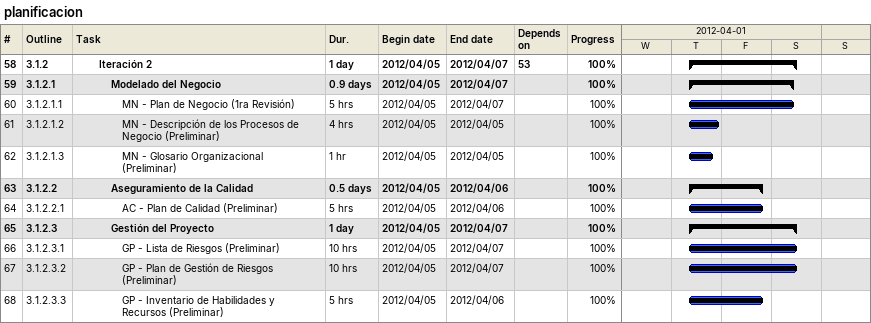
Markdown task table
planificacion

| ID | WBS | Task | Duration | Start | Finish | Predecessors | % complete |
|---|---|---|---|---|---|---|---|
| 58 | 3.1.2 | **Iteración 2** | 1d | 2012-04-05 | 2012-04-07 | 53 | 100 |
| 59 | 3.1.2.1 | **Modelado del Negocio** | 0.9d | 2012-04-05 | 2012-04-07 |  | 100 |
| 60 | 3.1.2.1.1 | MN - Plan de Negocio (1ra Revisión) | 5h | 2012-04-05 | 2012-04-07 |  | 100 |
| 61 | 3.1.2.1.2 | MN - Descripción de los Procesos de Negocio (Preliminar) | 4h | 2012-04-05 | 2012-04-05 |  | 100 |
| 62 | 3.1.2.1.3 | MN - Glosario Organizacional (Preliminar) | 1h | 2012-04-05 | 2012-04-05 |  | 100 |
| 63 | 3.1.2.2 | **Aseguramiento de la Calidad** | 0.5d | 2012-04-05 | 2012-04-06 |  | 100 |
| 64 | 3.1.2.2.1 | AC - Plan de Calidad (Preliminar) | 5h | 2012-04-05 | 2012-04-06 |  | 100 |
| 65 | 3.1.2.3 | **Gestión del Proyecto** | 1d | 2012-04-05 | 2012-04-07 |  | 100 |
| 66 | 3.1.2.3.1 | GP - Lista de Riesgos (Preliminar) | 10h | 2012-04-05 | 2012-04-07 |  | 100 |
| 67 | 3.1.2.3.2 | GP - Plan de Gestión de Riesgos (Preliminar) | 10h | 2012-04-05 | 2012-04-07 |  | 100 |
| 68 | 3.1.2.3.3 | GP - Inventario de Habilidades y Recursos (Preliminar) | 5h | 2012-04-05 | 2012-04-06 |  | 100 |
